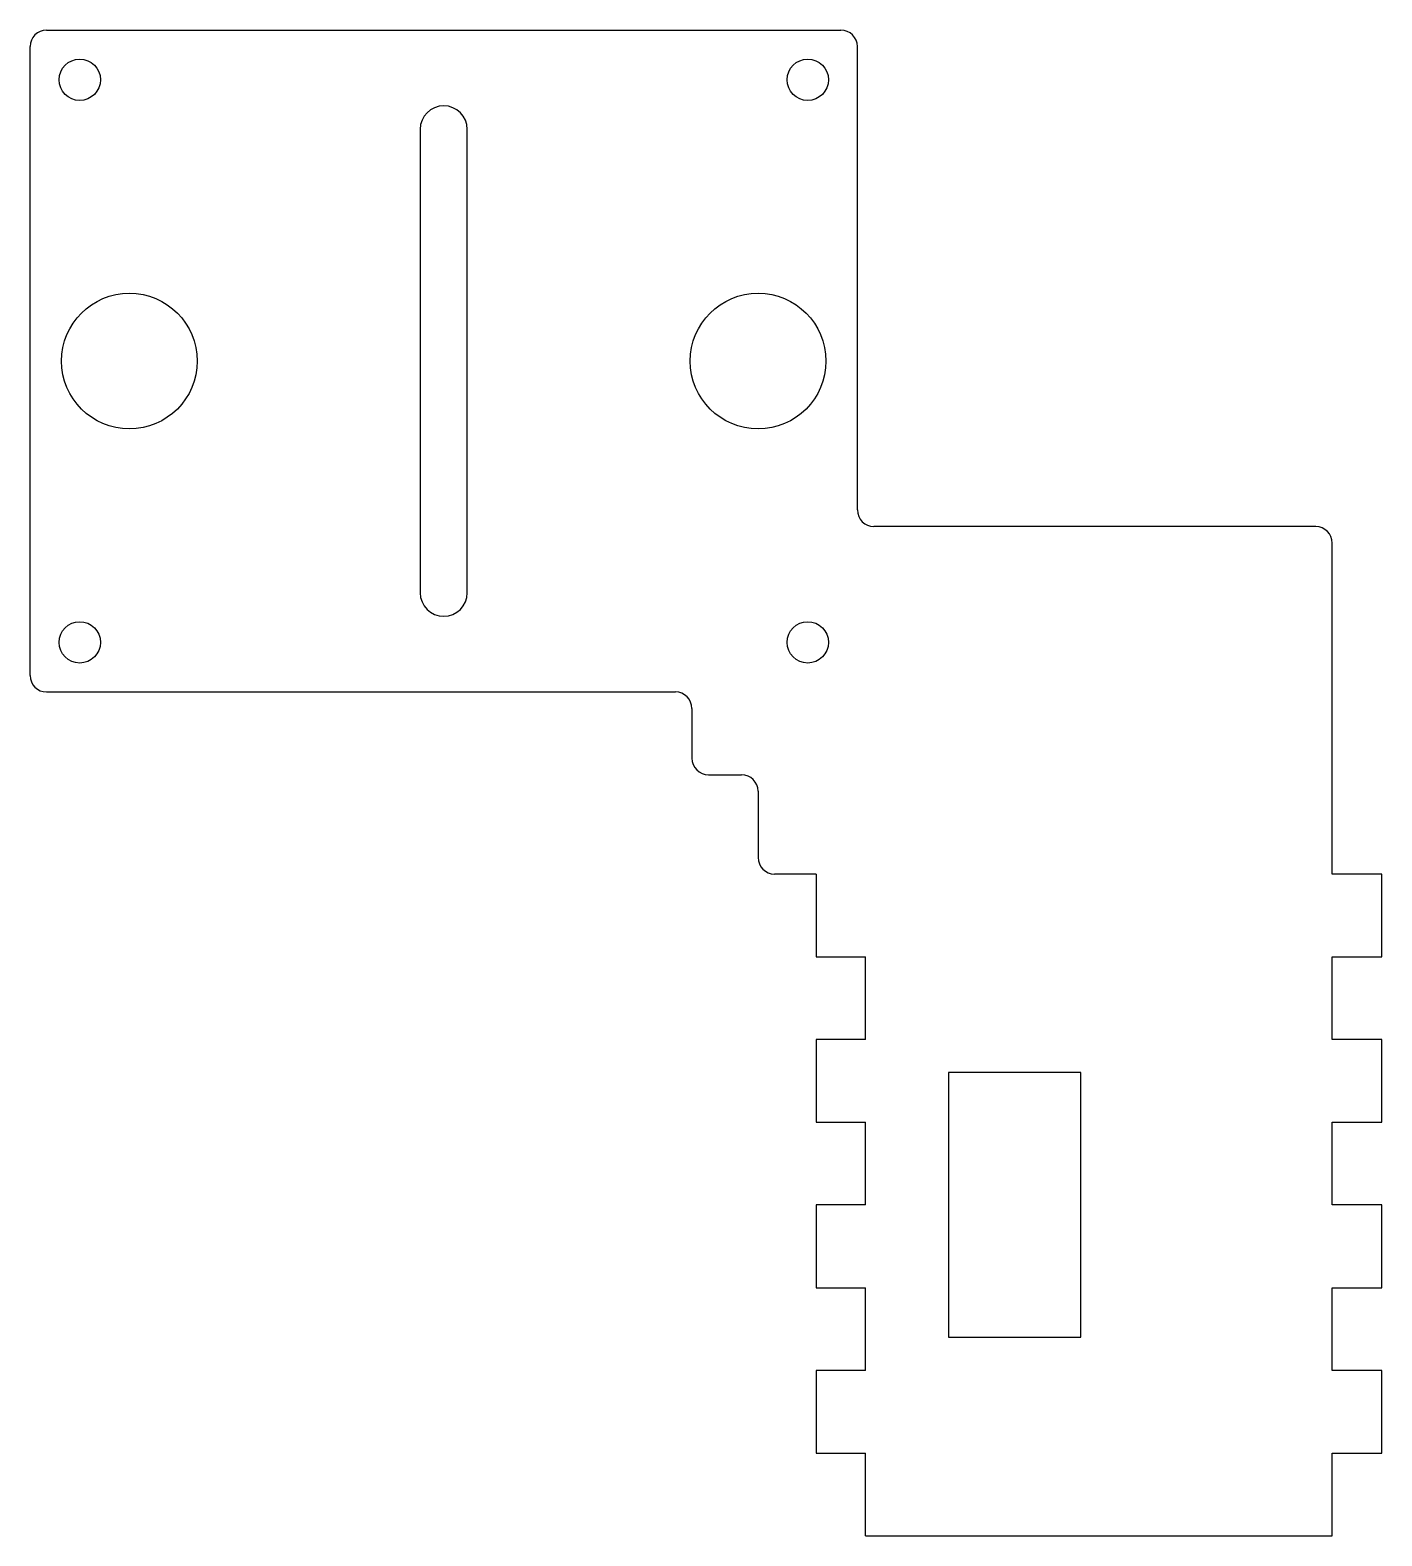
# Model space of a CAD drawing. Header units: centimetres. Extents: x 0 to 8.17, y -5.1 to 4.
import ezdxf

# ---------------------------------------------------------------- set-up
doc = ezdxf.new("R2010")
doc.units = ezdxf.units.CM

msp = doc.modelspace()

# ---------------------------------------------------------------- linework, layer by layer
at = {"color": 7, "linetype": 'Continuous', "lineweight": 25}
for p, q in [((0.1, 4), (4.9, 4)), ((0, 0.1), (0, 3.9)), ((5, 1.1), (5, 3.9)), ((2.3575, 3.4), (2.3575, 0.6)), ((2.6425, 0.6), (2.6425, 3.4)), ((7.77, 1), (5.1, 1)), ((7.87, -1.1), (7.87, 0.9)), ((0.1, 0), (3.9, 0)), ((4, -0.1), (4, -0.4)), ((4.1, -0.5), (4.3, -0.5)), ((4.4, -0.6), (4.4, -1)), ((4.75, -1.1), (4.5, -1.1)), ((4.75, -1.1), (4.75, -1.6)), ((8.17, -1.1), (7.87, -1.1)), ((8.17, -1.6), (8.17, -1.1)), ((4.75, -1.6), (5.05, -1.6)), ((5.05, -2.1), (5.05, -1.6)), ((7.87, -1.6), (8.17, -1.6)), ((7.87, -2.1), (7.87, -1.6)), ((4.75, -2.1), (4.75, -2.6)), ((5.05, -2.1), (4.75, -2.1)), ((8.17, -2.1), (7.87, -2.1)), ((8.17, -2.6), (8.17, -2.1)), ((6.35, -2.3), (5.55, -2.3)), ((5.55, -2.3), (5.55, -3.9)), ((6.35, -3.9), (6.35, -2.3)), ((4.75, -2.6), (5.05, -2.6)), ((5.05, -3.1), (5.05, -2.6)), ((7.87, -2.6), (8.17, -2.6)), ((7.87, -3.1), (7.87, -2.6)), ((4.75, -3.1), (4.75, -3.6)), ((5.05, -3.1), (4.75, -3.1)), ((8.17, -3.1), (7.87, -3.1)), ((8.17, -3.6), (8.17, -3.1)), ((4.75, -3.6), (5.05, -3.6)), ((5.05, -4.1), (5.05, -3.6)), ((7.87, -3.6), (8.17, -3.6)), ((7.87, -4.1), (7.87, -3.6)), ((5.55, -3.9), (6.35, -3.9)), ((4.75, -4.1), (4.75, -4.6)), ((5.05, -4.1), (4.75, -4.1)), ((8.17, -4.1), (7.87, -4.1)), ((8.17, -4.6), (8.17, -4.1)), ((4.75, -4.6), (5.05, -4.6)), ((5.05, -5.1), (5.05, -4.6)), ((7.87, -4.6), (8.17, -4.6)), ((7.87, -5.1), (7.87, -4.6)), ((5.05, -5.1), (7.87, -5.1))]:
    msp.add_line(p, q, dxfattribs=at)
for centre, radius in [((0.3, 3.7), 0.125), ((4.7, 3.7), 0.125), ((0.6, 2), 0.41), ((4.4, 2), 0.41), ((0.3, 0.3), 0.125), ((4.7, 0.3), 0.125)]:
    msp.add_circle(centre, radius, dxfattribs=at)
for centre, radius, start, end in [((0.1, 3.9), 0.1, 90, 180), ((4.9, 3.9), 0.1, 0, 90), ((2.5, 3.4), 0.1425, 0, 180), ((5.1, 1.1), 0.1, 180, 270), ((7.77, 0.9), 0.1, 0, 90), ((2.5, 0.6), 0.1425, 180, 0), ((0.1, 0.1), 0.1, 180, 270), ((3.9, -0.1), 0.1, 0, 90), ((4.1, -0.4), 0.1, 180, 270), ((4.3, -0.6), 0.1, 0, 90), ((4.5, -1), 0.1, 180, 270)]:
    msp.add_arc(centre, radius, start, end, dxfattribs=at)

doc.saveas('drawing.dxf')
